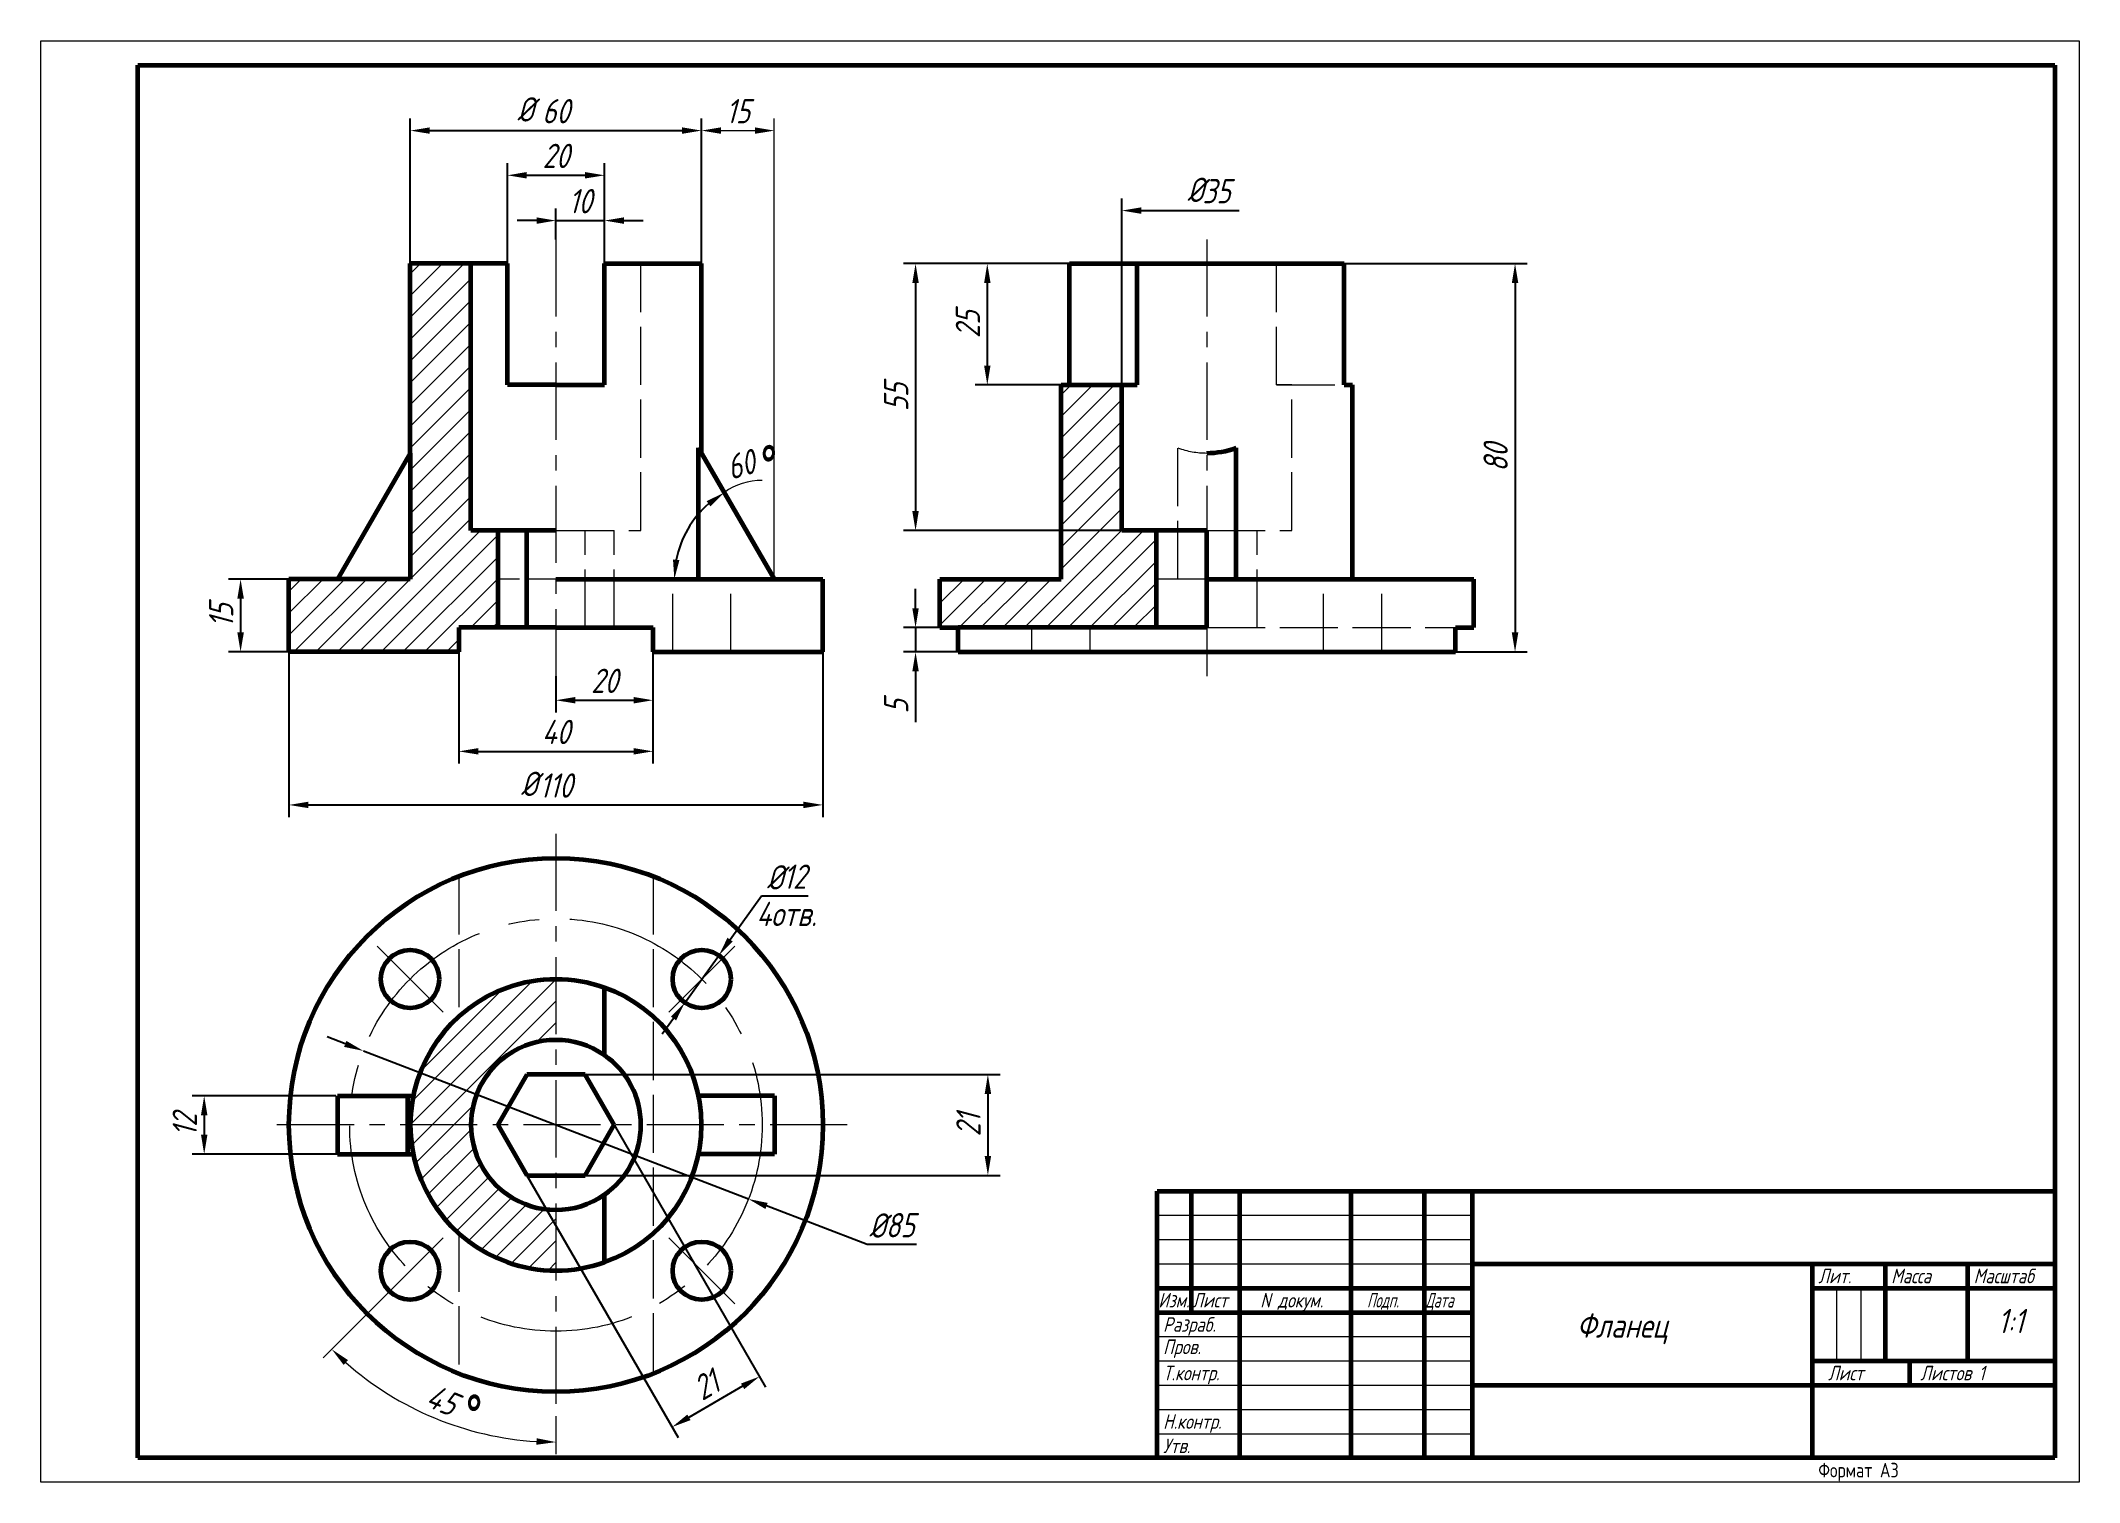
# Model space of a CAD drawing. Header units: millimetres. Extents: x 0 to 420, y 0 to 297.
import ezdxf

# ---------------------------------------------------------------- set-up
doc = ezdxf.new("R2010")
doc.units = ezdxf.units.MM
doc.linetypes.add('ACAD_ISO02W100', pattern=[15, 12, -3])
doc.linetypes.add('осевая', pattern=[50.8, 31.75, -6.35, 6.35, -6.35])
doc.layers.get('0').update_dxf_attribs({"lineweight": 15})
for name, color, linetype, lineweight in [('Осевая', 7, 'осевая', 15), ('Основная', 7, 'Continuous', 60), ('Пунктир', 7, 'ACAD_ISO02W100', 15), ('Размерная', 7, 'Continuous', 18), ('Техт', 7, 'Continuous', 18), ('Штриховка', 7, 'Continuous', 18)]:
    doc.layers.add(name, color=color, linetype=linetype, lineweight=lineweight)
doc.styles.add('ESKD', font='Eskd2__1.ttf', dxfattribs={"oblique": 15, "height": 4})
doc.styles.get("Standard").update_dxf_attribs({"font": 'GOST_ANT.TTF', "oblique": 15, "height": 5})
doc.dimstyles.new('ESKD', dxfattribs={"dimtxt": 4, "dimasz": 4, "dimexe": 2.5, "dimexo": 0, "dimgap": 1.5, "dimtad": 3, "dimdec": 3, "dimdsep": 46, "dimtxsty": 'Standard', "dimcen": 1.5, "dimdle": 1.25, "dimclrd": 256, "dimclre": 256, "dimclrt": 256, "dimazin": 2, "dimtfac": 0.766667, "dimtdec": 3, "dimtmove": 0, "dimatfit": 0, "dimtvp": 1.5, "dimtolj": 1, "dimtzin": 0, "dimlwd": -1, "dimlwe": -1, "dimarcsym": 0})
doc.dimstyles.get("Standard").update_dxf_attribs({"dimtxt": 4, "dimasz": 4, "dimexe": 2.5, "dimexo": 0, "dimgap": 1.5, "dimtad": 1, "dimdec": 4, "dimtxsty": 'Standard', "dimcen": 0, "dimdle": 1.25, "dimadec": 4, "dimazin": 2, "dimtfac": 0.766667, "dimtdec": 4, "dimtmove": 0, "dimatfit": 3, "dimtvp": 1.5, "dimtolj": 1, "dimtzin": 0, "dimarcsym": 0})

# ---------------------------------------------------------------- blocks, each defined once
blk = doc.blocks.new('*D2')
at = {"layer": 'DEFPOINTS', "color": 0, "transparency": 16777216}
for p in [(60.78, 79.62), (33.67, 67.62), (61.14, 67.62)]:
    blk.add_point(p, dxfattribs=at)
at = {"layer": 'Размерная', "color": 0, "lineweight": -2, "transparency": 16777216}
for p, q in [((60.78, 79.62), (31.17, 79.62)), ((33.67, 75.62), (33.67, 71.62)), ((61.14, 67.62), (31.17, 67.62))]:
    blk.add_line(p, q, dxfattribs=at)
at = {"layer": 'Размерная', "color": 0, "transparency": 16777216}
for points in [[(33.01, 75.62), (34.34, 75.62), (33.67, 79.62)], [(33.01, 71.62), (34.34, 71.62), (33.67, 67.62)]]:
    blk.add_solid(points, dxfattribs=at)
at = {"layer": 'Размерная', "color": 0, "transparency": 16777216, "insert": (29.67, 73.62), "char_height": 5, "attachment_point": 5, "rotation": 90}
blk.add_mtext('\\A1;12', dxfattribs=at)
blk = doc.blocks.new('*D3')
at = {"layer": 'DEFPOINTS', "color": 0, "transparency": 16777216}
for p in [(139.7, 108.54), (132.69, 98.8)]:
    blk.add_point(p, dxfattribs=at)
at = {"layer": 'Размерная', "color": 0, "lineweight": -2, "transparency": 16777216}
for p, q in [((148.49, 120.77), (142.03, 111.79)), ((158.14, 120.77), (148.49, 120.77)), ((132.69, 98.8), (139.7, 108.54)), ((130.36, 95.55), (128.02, 92.3))]:
    blk.add_line(p, q, dxfattribs=at)
at = {"layer": 'Размерная', "color": 0, "transparency": 16777216}
for points in [[(141.49, 112.18), (142.57, 111.4), (139.7, 108.54)], [(129.82, 95.94), (130.9, 95.16), (132.69, 98.8)]]:
    blk.add_solid(points, dxfattribs=at)
at = {"layer": 'Размерная', "color": 0, "transparency": 16777216, "insert": (154.06, 124.77), "char_height": 5, "attachment_point": 5}
blk.add_mtext('\\A1; 12', dxfattribs=at)
blk = doc.blocks.new('*D4')
at = {"layer": 'DEFPOINTS', "color": 0, "transparency": 16777216}
for p in [(66.48, 88.87), (145.81, 58.36)]:
    blk.add_point(p, dxfattribs=at)
at = {"layer": 'Размерная', "color": 0, "lineweight": -2, "transparency": 16777216}
for p, q in [((62.74, 90.31), (59.01, 91.74)), ((66.48, 88.87), (145.81, 58.36)), ((170.25, 48.96), (149.54, 56.92)), ((180.41, 48.96), (170.25, 48.96))]:
    blk.add_line(p, q, dxfattribs=at)
at = {"layer": 'Размерная', "color": 0, "transparency": 16777216}
for points in [[(62.98, 90.93), (62.5, 89.69), (66.48, 88.87)], [(149.78, 57.55), (149.3, 56.3), (145.81, 58.36)]]:
    blk.add_solid(points, dxfattribs=at)
at = {"layer": 'Размерная', "color": 0, "transparency": 16777216, "insert": (177.06, 52.96), "char_height": 5, "attachment_point": 5}
blk.add_mtext('\\A1;85', dxfattribs=at)
blk = doc.blocks.new('*D5')
at = {"layer": 'DEFPOINTS', "color": 0, "transparency": 16777216}
for p in [(86.14, 171.08), (126.14, 171.08), (126.14, 150.59)]:
    blk.add_point(p, dxfattribs=at)
at = {"layer": 'Размерная', "color": 0, "lineweight": -2, "transparency": 16777216}
for p, q in [((86.14, 171.08), (86.14, 148.09)), ((126.14, 171.08), (126.14, 148.09)), ((90.14, 150.59), (122.14, 150.59))]:
    blk.add_line(p, q, dxfattribs=at)
at = {"layer": 'Размерная', "color": 0, "transparency": 16777216}
for points in [[(90.14, 151.26), (90.14, 149.93), (86.14, 150.59)], [(122.14, 151.26), (122.14, 149.93), (126.14, 150.59)]]:
    blk.add_solid(points, dxfattribs=at)
at = {"layer": 'Размерная', "color": 0, "transparency": 16777216, "insert": (106.14, 154.59), "char_height": 5, "attachment_point": 5}
blk.add_mtext('\\A1;40', dxfattribs=at)
blk = doc.blocks.new('*D6')
at = {"layer": 'DEFPOINTS', "color": 0, "transparency": 16777216}
for p in [(126.14, 171.08), (106.14, 166.08), (126.14, 161.12)]:
    blk.add_point(p, dxfattribs=at)
at = {"layer": 'Размерная', "color": 0, "lineweight": -2, "transparency": 16777216}
for p, q in [((126.14, 171.08), (126.14, 158.62)), ((106.14, 166.08), (106.14, 158.62)), ((110.14, 161.12), (122.14, 161.12))]:
    blk.add_line(p, q, dxfattribs=at)
at = {"layer": 'Размерная', "color": 0, "transparency": 16777216}
for points in [[(110.14, 161.79), (110.14, 160.46), (106.14, 161.12)], [(122.14, 161.79), (122.14, 160.46), (126.14, 161.12)]]:
    blk.add_solid(points, dxfattribs=at)
at = {"layer": 'Размерная', "color": 0, "transparency": 16777216, "insert": (116.14, 165.12), "char_height": 5, "attachment_point": 5}
blk.add_mtext('\\A1;20', dxfattribs=at)
blk = doc.blocks.new('*D7')
at = {"layer": 'DEFPOINTS', "color": 0, "transparency": 16777216}
for p in [(185.26, 176.08), (180.24, 171.08), (189.03, 171.08)]:
    blk.add_point(p, dxfattribs=at)
at = {"layer": 'Размерная', "color": 0, "lineweight": -2, "transparency": 16777216}
for p, q in [((180.24, 180.08), (180.24, 184.08)), ((185.26, 176.08), (177.74, 176.08)), ((180.24, 176.08), (180.24, 171.08)), ((189.03, 171.08), (177.74, 171.08)), ((180.24, 167.08), (180.24, 156.6))]:
    blk.add_line(p, q, dxfattribs=at)
at = {"layer": 'Размерная', "color": 0, "transparency": 16777216}
for points in [[(179.57, 180.08), (180.9, 180.08), (180.24, 176.08)], [(179.57, 167.08), (180.9, 167.08), (180.24, 171.08)]]:
    blk.add_solid(points, dxfattribs=at)
at = {"layer": 'Размерная', "color": 0, "transparency": 16777216, "insert": (176.24, 159.84), "char_height": 5, "attachment_point": 5, "rotation": 90}
blk.add_mtext('\\A1;5', dxfattribs=at)
blk = doc.blocks.new('*D8')
at = {"layer": 'DEFPOINTS', "color": 0, "transparency": 16777216}
for p in [(51.14, 171.08), (161.14, 171.08), (161.14, 139.55)]:
    blk.add_point(p, dxfattribs=at)
at = {"layer": 'Размерная', "color": 0, "lineweight": -2, "transparency": 16777216}
for p, q in [((51.14, 171.08), (51.14, 137.05)), ((161.14, 171.08), (161.14, 137.05)), ((55.14, 139.55), (157.14, 139.55))]:
    blk.add_line(p, q, dxfattribs=at)
at = {"layer": 'Размерная', "color": 0, "transparency": 16777216}
for points in [[(55.14, 140.22), (55.14, 138.89), (51.14, 139.55)], [(157.14, 140.22), (157.14, 138.89), (161.14, 139.55)]]:
    blk.add_solid(points, dxfattribs=at)
at = {"layer": 'Размерная', "color": 0, "transparency": 16777216, "insert": (106.14, 143.55), "char_height": 5, "attachment_point": 5}
blk.add_mtext('\\A1;110', dxfattribs=at)
blk = doc.blocks.new('*D9')
at = {"layer": 'DEFPOINTS', "color": 0, "transparency": 16777216}
for p in [(51.14, 186.08), (41.17, 171.08), (51.14, 171.08)]:
    blk.add_point(p, dxfattribs=at)
at = {"layer": 'Размерная', "color": 0, "lineweight": -2, "transparency": 16777216}
for p, q in [((51.14, 186.08), (38.67, 186.08)), ((41.17, 182.08), (41.17, 175.08)), ((51.14, 171.08), (38.67, 171.08))]:
    blk.add_line(p, q, dxfattribs=at)
at = {"layer": 'Размерная', "color": 0, "transparency": 16777216}
for points in [[(40.51, 182.08), (41.84, 182.08), (41.17, 186.08)], [(40.51, 175.08), (41.84, 175.08), (41.17, 171.08)]]:
    blk.add_solid(points, dxfattribs=at)
at = {"layer": 'Размерная', "color": 0, "transparency": 16777216, "insert": (37.17, 178.58), "char_height": 5, "attachment_point": 5, "rotation": 90}
blk.add_mtext('\\A1;15', dxfattribs=at)
blk = doc.blocks.new('*D10')
at = {"layer": 'DEFPOINTS', "color": 0, "transparency": 16777216}
for p in [(268.55, 251.08), (291.5, 171.08), (303.76, 171.08)]:
    blk.add_point(p, dxfattribs=at)
at = {"layer": 'Размерная', "color": 0, "lineweight": -2, "transparency": 16777216}
for p, q in [((268.55, 251.08), (306.26, 251.08)), ((303.76, 247.08), (303.76, 175.08)), ((291.5, 171.08), (306.26, 171.08))]:
    blk.add_line(p, q, dxfattribs=at)
at = {"layer": 'Размерная', "color": 0, "transparency": 16777216}
for points in [[(303.09, 247.08), (304.43, 247.08), (303.76, 251.08)], [(303.09, 175.08), (304.43, 175.08), (303.76, 171.08)]]:
    blk.add_solid(points, dxfattribs=at)
at = {"layer": 'Размерная', "color": 0, "transparency": 16777216, "insert": (299.76, 211.08), "char_height": 5, "attachment_point": 5, "rotation": 90}
blk.add_mtext('\\A1;80', dxfattribs=at)
blk = doc.blocks.new('*D11')
at = {"layer": 'DEFPOINTS', "color": 0, "transparency": 16777216}
for p in [(211.98, 251.08), (180.24, 196.08), (222.76, 196.08)]:
    blk.add_point(p, dxfattribs=at)
at = {"layer": 'Размерная', "color": 0, "lineweight": -2, "transparency": 16777216}
for p, q in [((211.98, 251.08), (177.74, 251.08)), ((180.24, 247.08), (180.24, 200.08)), ((222.76, 196.08), (177.74, 196.08))]:
    blk.add_line(p, q, dxfattribs=at)
at = {"layer": 'Размерная', "color": 0, "transparency": 16777216}
for points in [[(179.57, 247.08), (180.9, 247.08), (180.24, 251.08)], [(179.57, 200.08), (180.9, 200.08), (180.24, 196.08)]]:
    blk.add_solid(points, dxfattribs=at)
at = {"layer": 'Размерная', "color": 0, "transparency": 16777216, "insert": (176.24, 223.58), "char_height": 5, "attachment_point": 5, "rotation": 90}
blk.add_mtext('\\A1;55', dxfattribs=at)
blk = doc.blocks.new('*D12')
at = {"layer": 'DEFPOINTS', "color": 0, "transparency": 16777216}
for p in [(211.98, 251.08), (195.02, 226.08), (210.26, 226.08)]:
    blk.add_point(p, dxfattribs=at)
at = {"layer": 'Размерная', "color": 0, "lineweight": -2, "transparency": 16777216}
for p, q in [((211.98, 251.08), (192.52, 251.08)), ((195.02, 247.08), (195.02, 230.08)), ((210.26, 226.08), (192.52, 226.08))]:
    blk.add_line(p, q, dxfattribs=at)
at = {"layer": 'Размерная', "color": 0, "transparency": 16777216}
for points in [[(194.36, 247.08), (195.69, 247.08), (195.02, 251.08)], [(194.36, 230.08), (195.69, 230.08), (195.02, 226.08)]]:
    blk.add_solid(points, dxfattribs=at)
at = {"layer": 'Размерная', "color": 0, "transparency": 16777216, "insert": (191.02, 238.58), "char_height": 5, "attachment_point": 5, "rotation": 90}
blk.add_mtext('\\A1;25', dxfattribs=at)
blk = doc.blocks.new('*D13')
at = {"layer": 'DEFPOINTS', "color": 0, "transparency": 16777216}
for p in [(116.14, 269.28), (96.14, 251.08), (116.14, 251.08)]:
    blk.add_point(p, dxfattribs=at)
at = {"layer": 'Размерная', "color": 0, "lineweight": -2, "transparency": 16777216}
for p, q in [((96.14, 251.08), (96.14, 271.78)), ((100.14, 269.28), (112.14, 269.28)), ((116.14, 251.08), (116.14, 271.78))]:
    blk.add_line(p, q, dxfattribs=at)
at = {"layer": 'Размерная', "color": 0, "transparency": 16777216}
for points in [[(100.14, 269.95), (100.14, 268.62), (96.14, 269.28)], [(112.14, 269.95), (112.14, 268.62), (116.14, 269.28)]]:
    blk.add_solid(points, dxfattribs=at)
at = {"layer": 'Размерная', "color": 0, "transparency": 16777216, "insert": (106.14, 273.28), "char_height": 5, "attachment_point": 5}
blk.add_mtext('\\A1;20', dxfattribs=at)
blk = doc.blocks.new('*D14')
at = {"layer": 'DEFPOINTS', "color": 0, "transparency": 16777216}
for p in [(136.14, 278.49), (76.14, 251.08), (136.14, 251.08)]:
    blk.add_point(p, dxfattribs=at)
at = {"layer": 'Размерная', "color": 0, "lineweight": -2, "transparency": 16777216}
for p, q in [((76.14, 251.08), (76.14, 280.99)), ((80.14, 278.49), (132.14, 278.49)), ((136.14, 251.08), (136.14, 280.99))]:
    blk.add_line(p, q, dxfattribs=at)
at = {"layer": 'Размерная', "color": 0, "transparency": 16777216}
for points in [[(80.14, 279.16), (80.14, 277.83), (76.14, 278.49)], [(132.14, 279.16), (132.14, 277.83), (136.14, 278.49)]]:
    blk.add_solid(points, dxfattribs=at)
at = {"layer": 'Размерная', "color": 0, "transparency": 16777216, "insert": (106.14, 282.49), "char_height": 5, "attachment_point": 5}
blk.add_mtext('\\A1;60', dxfattribs=at)
blk = doc.blocks.new('*D15')
at = {"layer": 'DEFPOINTS', "color": 0, "transparency": 16777216}
for p in [(257.76, 262.01), (222.76, 226.08), (257.76, 226.08)]:
    blk.add_point(p, dxfattribs=at)
at = {"layer": 'Размерная', "color": 0, "lineweight": -2, "transparency": 16777216}
for p, q in [((222.76, 226.08), (222.76, 264.51)), ((226.76, 262.01), (246.93, 262.01))]:
    blk.add_line(p, q, dxfattribs=at)
at = {"layer": 'Размерная', "color": 0, "transparency": 16777216}
blk.add_solid([(226.76, 262.68), (226.76, 261.34), (222.76, 262.01)], dxfattribs=at)
at = {"layer": 'Размерная', "color": 0, "transparency": 16777216, "insert": (242.26, 266.01), "char_height": 5, "attachment_point": 5}
blk.add_mtext('\\A1;35', dxfattribs=at)
blk = doc.blocks.new('_None')
blk = doc.blocks.new('*D16')
at = {"layer": 'DEFPOINTS', "color": 0, "transparency": 16777216}
for p in [(116.14, 259.95), (106.14, 256.08), (116.14, 251.08)]:
    blk.add_point(p, dxfattribs=at)
at = {"layer": 'Размерная', "color": 0, "lineweight": -2, "transparency": 16777216}
for p, q in [((106.14, 256.08), (106.14, 262.45)), ((116.14, 251.08), (116.14, 262.45)), ((102.14, 259.95), (98.14, 259.95)), ((106.14, 259.95), (116.14, 259.95)), ((120.14, 259.95), (124.14, 259.95))]:
    blk.add_line(p, q, dxfattribs=at)
at = {"layer": 'Размерная', "color": 0, "transparency": 16777216}
for points in [[(102.14, 260.61), (102.14, 259.28), (106.14, 259.95)], [(120.14, 260.61), (120.14, 259.28), (116.14, 259.95)]]:
    blk.add_solid(points, dxfattribs=at)
at = {"layer": 'Размерная', "color": 0, "transparency": 16777216, "insert": (111.14, 263.95), "char_height": 5, "attachment_point": 5}
blk.add_mtext('\\A1;10', dxfattribs=at)
blk = doc.blocks.new('*D17')
at = {"layer": 'DEFPOINTS', "color": 0, "transparency": 16777216}
for p in [(112.14, 84.01), (112.14, 63.22), (195.14, 63.22)]:
    blk.add_point(p, dxfattribs=at)
at = {"layer": 'Размерная', "color": 0, "lineweight": -2, "transparency": 16777216}
for p, q in [((112.14, 84.01), (197.64, 84.01)), ((195.14, 80.01), (195.14, 67.22)), ((112.14, 63.22), (197.64, 63.22))]:
    blk.add_line(p, q, dxfattribs=at)
at = {"layer": 'Размерная', "color": 0, "transparency": 16777216}
for points in [[(194.48, 80.01), (195.81, 80.01), (195.14, 84.01)], [(194.48, 67.22), (195.81, 67.22), (195.14, 63.22)]]:
    blk.add_solid(points, dxfattribs=at)
at = {"layer": 'Размерная', "color": 0, "transparency": 16777216, "insert": (191.14, 73.62), "char_height": 5, "attachment_point": 5, "rotation": 90}
blk.add_mtext('\\A1;21', dxfattribs=at)
blk = doc.blocks.new('*D18')
at = {"layer": 'DEFPOINTS', "color": 0, "transparency": 16777216}
for p in [(118.14, 73.62), (100.14, 63.22), (130.08, 11.37)]:
    blk.add_point(p, dxfattribs=at)
at = {"layer": 'Размерная', "color": 0, "lineweight": -2, "transparency": 16777216}
for p, q in [((118.14, 73.62), (149.33, 19.6)), ((100.14, 63.22), (131.33, 9.21)), ((144.61, 19.77), (133.54, 13.37))]:
    blk.add_line(p, q, dxfattribs=at)
at = {"layer": 'Размерная', "color": 0, "transparency": 16777216}
for points in [[(144.28, 20.34), (144.95, 19.19), (148.08, 21.77)], [(133.21, 13.95), (133.88, 12.8), (130.08, 11.37)]]:
    blk.add_solid(points, dxfattribs=at)
at = {"layer": 'Размерная', "color": 0, "transparency": 16777216, "insert": (137.08, 20.03), "char_height": 5, "attachment_point": 5, "rotation": 30}
blk.add_mtext('\\A1;21', dxfattribs=at)
blk = doc.blocks.new('*D19')
at = {"layer": 'DEFPOINTS', "color": 0, "transparency": 16777216}
for p in [(135.54, 213.11), (131.78, 193.13), (106.14, 186.08), (151.14, 186.08), (161.14, 186.08)]:
    blk.add_point(p, dxfattribs=at)
at = {"layer": 'Размерная', "color": 0, "lineweight": -2, "transparency": 16777216}
blk.add_arc((151.14, 186.08), 20.6, 131.1409, 168.8591, dxfattribs=at)
at = {"layer": 'Размерная', "color": 0, "transparency": 16777216}
for points in [[(137.2, 202.14), (137.98, 201.05), (140.84, 203.92)], [(131.59, 190), (130.26, 190.13), (130.54, 186.08)]]:
    blk.add_solid(points, dxfattribs=at)
at = {"layer": 'Размерная', "color": 0, "transparency": 16777216, "insert": (144.2, 209.68), "char_height": 5, "attachment_point": 5, "rotation": 16.3894}
blk.add_mtext('\\A1;60', dxfattribs=at)
blk = doc.blocks.new('*D20')
at = {"layer": 'DEFPOINTS', "color": 0, "transparency": 16777216}
for p in [(151.14, 278.49), (136.14, 212.06), (151.14, 186.08)]:
    blk.add_point(p, dxfattribs=at)
at = {"layer": 'Размерная', "transparency": 16777216}
for p, q in [((136.14, 212.06), (136.14, 280.99)), ((140.14, 278.49), (147.14, 278.49)), ((151.14, 186.08), (151.14, 280.99))]:
    blk.add_line(p, q, dxfattribs=at)
for points in [[(140.14, 279.16), (140.14, 277.83), (136.14, 278.49)], [(147.14, 279.16), (147.14, 277.83), (151.14, 278.49)]]:
    blk.add_solid(points, dxfattribs=at)
at = {"layer": 'Размерная', "transparency": 16777216, "insert": (143.64, 282.49), "char_height": 5, "attachment_point": 5}
blk.add_mtext('\\A1;15', dxfattribs=at)
blk = doc.blocks.new('*D21')
at = {"layer": 'DEFPOINTS', "color": 0, "transparency": 16777216}
for p in [(106.14, 133.62), (82.9, 50.37), (69.28, 36.75), (73.47, 17.02), (106.14, 13.62)]:
    blk.add_point(p, dxfattribs=at)
at = {"layer": 'Размерная', "transparency": 16777216}
for p, q in [((69.28, 36.75), (58.17, 25.64)), ((106.14, 13.62), (106.14, 5.77))]:
    blk.add_line(p, q, dxfattribs=at)
blk.add_arc((106.14, 73.62), 65.35, 228.5077, 266.4923, dxfattribs=at)
for points in [[(62.39, 24.18), (63.31, 25.15), (59.94, 27.41)], [(102.17, 9.06), (102.12, 7.72), (106.14, 8.27)]]:
    blk.add_solid(points, dxfattribs=at)
at = {"layer": 'Размерная', "transparency": 16777216, "insert": (82.67, 16.94), "char_height": 5, "attachment_point": 5, "rotation": 337.5}
blk.add_mtext('\\A1;45', dxfattribs=at)

msp = doc.modelspace()

# ---------------------------------------------------------------- hatches: boundary and pattern name
at = {"layer": 'Штриховка'}
h = msp.add_hatch(dxfattribs=at)
h.set_pattern_fill('ANSI31', color=256, style=0)
h.set_pattern_definition([(45, (380.4005, -3.568), (-2.245064, 2.245064), [])])
h.paths.add_polyline_path([(94.14339, 176.08012), (94.14339, 186.08012), (82.09135, 186.08012), (82.09135, 171.08012), (86.14339, 171.08012), (86.14339, 176.08012)], flags=17)
h.paths.add_polyline_path([(88.64339, 251.08012), (76.14339, 251.08012), (76.14339, 212.06088), (76.14339, 186.08012), (70.09135, 186.08012), (70.09135, 171.08012), (82.09135, 171.08012), (82.09135, 186.08012), (94.14339, 186.08012), (94.14339, 196.08012), (88.64339, 196.08012)])
h.paths.add_polyline_path([(70.09135, 186.08012), (61.14339, 186.08012), (51.14339, 186.08012), (51.14339, 171.08012), (70.09135, 171.08012)])
at = {"layer": 'Штриховка', "ltscale": 10}
h = msp.add_hatch(dxfattribs=at)
h.set_pattern_fill('ANSI31', color=256, style=0)
h.set_pattern_definition([(45, (383.324, -2.494), (-2.245064, 2.245064), [])])
h.paths.add_polyline_path([(229.87235, 196.08012), (222.76465, 196.08012), (222.76465, 226.08012), (210.26465, 226.08012), (210.26465, 186.08012), (229.87235, 186.08012)])
h.paths.add_polyline_path([(229.87235, 186.08012), (216.21261, 186.08012), (216.21261, 176.08012), (229.87235, 176.08012)])
h.paths.add_polyline_path([(216.21261, 186.08012), (210.26465, 186.08012), (204.21261, 186.08012), (204.21261, 176.08012), (216.21261, 176.08012)])
h.paths.add_polyline_path([(204.21261, 186.08012), (185.26465, 186.08012), (185.26465, 176.08012), (204.21261, 176.08012)])
at = {"layer": 'Штриховка'}
h = msp.add_hatch(dxfattribs=at)
h.set_pattern_fill('ANSI31', color=256, style=0)
h.set_pattern_definition([(45, (0, -6.9943), (-2.245064, 2.245064), [])])
h.paths.add_polyline_path([(106.14339, 103.61606, 0.085164233), (96.14339, 101.90033, 0.097782558), (86.14339, 95.97674), (86.14339, 73.61606), (88.64339, 73.61606, -0.245392684), (96.14339, 87.97746, -0.153244359), (106.14339, 91.11606)])
h.paths.add_polyline_path([(86.14339, 95.97674, 0.213421765), (76.14339, 73.61606), (86.14339, 73.61606)])
h.paths.add_polyline_path([(86.14339, 73.61606), (76.14339, 73.61606, 0.213421765), (86.14339, 51.25538)])
h.paths.add_polyline_path([(96.14339, 59.25465, -0.245392684), (88.64339, 73.61606), (86.14339, 73.61606), (86.14339, 51.25538, 0.097782558), (96.14339, 45.33178, 0.085164233), (106.14339, 43.61606), (106.14339, 56.11606, -0.153244359)])

# ---------------------------------------------------------------- linework, layer by layer
for p, q in [((0, 297), (420, 297)), ((0, 0), (0, 297)), ((0, 297), (210, 297)), ((210, 297), (420, 297)), ((420, 297), (420, 0)), ((230, 55), (295, 55)), ((230, 50), (295, 50)), ((230, 45), (295, 45)), ((370, 40), (370, 25)), ((370, 40), (370, 25)), ((375, 40), (375, 25)), ((375, 40), (375, 25)), ((230, 30), (295, 30)), ((230, 25), (295, 25)), ((230, 20), (295, 20)), ((230, 15), (295, 15)), ((230, 10), (295, 10)), ((420, 0), (0, 0))]:
    msp.add_line(p, q)
at = {"layer": 'Осевая', "ltscale": 0.5}
for p, q in [((106.14339, 256.08012), (106.14339, 166.08012)), ((240.26465, 256.08012), (240.26465, 166.08012)), ((106.14339, 133.61606), (106.14339, 13.61606)), ((166.14339, 73.61606), (46.14339, 73.61606))]:
    msp.add_line(p, q, dxfattribs=at)
at = {"layer": 'Осевая'}
for p, q in [((69.28165, 110.4778), (82.90105, 96.85839)), ((143.00513, 110.4778), (129.38573, 96.85839)), ((69.28165, 36.75432), (82.90105, 50.37372)), ((143.00513, 36.75432), (129.38573, 50.37372))]:
    msp.add_line(p, q, dxfattribs=at)
msp.add_circle((106.14339, 73.61606), 42.5, dxfattribs=at)
at = {"layer": 'Основная', "ltscale": 10}
for p, q in [((20, 5), (20, 292)), ((20, 292), (415, 292)), ((415, 292), (415, 5)), ((240.26465, 196.08012), (222.76465, 196.08012)), ((240.26465, 176.08012), (189.0299, 176.08012)), ((230, 5), (230, 60)), ((230, 60), (415, 60)), ((237, 60), (237, 35)), ((247, 60), (247, 5)), ((270, 5), (270, 60)), ((285, 60), (285, 5)), ((295, 5), (295, 60)), ((295, 45), (415, 45)), ((365, 45), (365, 5)), ((380, 45), (380, 25)), ((397, 45), (397, 25)), ((230, 40), (295, 40)), ((365, 40), (415, 40)), ((230, 35), (295, 35)), ((365, 25), (415, 25)), ((385, 24.96385), (385, 19.96385)), ((295, 20), (415, 20)), ((415, 5), (20, 5))]:
    msp.add_line(p, q, dxfattribs=at)
at = {"layer": 'Основная'}
for p, q in [((76.14339, 212.06088), (76.14339, 251.08012)), ((88.64339, 251.08012), (76.14339, 251.08012)), ((96.14339, 251.08012), (88.64339, 251.08012)), ((88.64339, 196.08012), (88.64339, 251.08012)), ((96.14339, 226.08012), (96.14339, 251.08012)), ((116.14339, 251.08012), (136.14339, 251.08012)), ((116.14339, 226.08012), (116.14339, 251.08012)), ((136.14339, 212.06088), (136.14339, 251.08012)), ((211.98038, 251.08012), (268.54892, 251.08012)), ((211.98038, 226.08012), (211.98038, 251.08012)), ((225.90325, 226.08012), (225.90325, 251.08012)), ((268.54892, 226.08012), (268.54892, 251.08012)), ((106.14339, 226.08012), (96.14339, 226.08012)), ((106.14339, 226.08012), (116.14339, 226.08012)), ((210.26465, 186.08012), (210.26465, 226.08012)), ((210.26465, 226.08012), (211.98038, 226.08012)), ((211.98038, 226.08012), (225.90325, 226.08012)), ((222.76465, 196.08012), (222.76465, 226.08012)), ((268.54892, 226.08012), (270.26465, 226.08012)), ((270.26465, 186.08012), (270.26465, 226.08012)), ((76.14339, 212.06088), (61.14339, 186.08012)), ((76.14339, 212.06088), (76.14339, 186.08012)), ((135.53727, 186.08012), (135.53727, 213.11071)), ((151.14339, 186.08012), (135.53727, 213.11071)), ((246.26465, 186.08012), (246.26465, 213.11071)), ((106.14339, 196.08012), (88.64339, 196.08012)), ((94.14339, 196.08012), (94.14339, 176.08012)), ((100.14339, 176.08012), (100.14339, 196.08012)), ((229.87235, 176.08012), (229.87235, 196.08012)), ((240.26465, 176.08012), (240.26465, 196.08012)), ((51.14339, 171.08012), (51.14339, 186.08012)), ((61.14339, 186.08012), (51.14339, 186.08012)), ((76.14339, 186.08012), (61.14339, 186.08012)), ((106.14339, 186.08012), (161.14339, 186.08012)), ((161.14339, 171.08012), (161.14339, 186.08012)), ((185.26465, 176.08012), (185.26465, 186.08012)), ((185.26465, 186.08012), (210.26465, 186.08012)), ((240.26465, 186.08012), (295.26465, 186.08012)), ((295.26465, 176.08012), (295.26465, 186.08012)), ((106.14339, 176.08012), (86.14339, 176.08012)), ((86.14339, 176.08012), (86.14339, 171.08012)), ((106.14339, 176.08012), (126.14339, 176.08012)), ((126.14339, 171.08012), (126.14339, 176.08012)), ((185.26465, 176.08012), (189.0299, 176.08012)), ((189.0299, 171.08012), (189.0299, 176.08012)), ((291.49941, 171.08012), (291.49941, 176.08012)), ((291.49941, 176.08012), (295.26465, 176.08012)), ((86.14339, 171.08012), (51.14339, 171.08012)), ((126.14339, 171.08012), (161.14339, 171.08012)), ((189.0299, 171.08012), (291.49941, 171.08012)), ((116.14339, 87.97746), (116.14339, 101.90033)), ((100.14339, 84.00836), (94.14339, 73.61606)), ((112.14339, 84.00836), (100.14339, 84.00836)), ((118.14339, 73.61606), (112.14339, 84.00836)), ((61.14339, 79.61606), (76.74951, 79.61606)), ((61.14339, 79.61606), (61.14339, 67.61606)), ((75.57715, 79.61606), (75.57715, 67.61606)), ((151.14339, 79.61606), (135.53727, 79.61606)), ((151.14339, 79.61606), (151.14339, 67.61606)), ((94.14339, 73.61606), (100.14339, 63.22375)), ((112.14339, 63.22375), (118.14339, 73.61606)), ((61.14339, 67.61606), (76.74951, 67.61606)), ((151.14339, 67.61606), (135.53727, 67.61606)), ((100.14339, 63.22375), (112.14339, 63.22375)), ((116.14339, 45.33178), (116.14339, 59.25465))]:
    msp.add_line(p, q, dxfattribs=at)
for centre, radius in [((106.14339, 73.61606), 55), ((76.09135, 103.66809), 6), ((136.19543, 103.66809), 6), ((76.09135, 43.56402), 6), ((136.19543, 43.56402), 6)]:
    msp.add_circle(centre, radius, dxfattribs=at)
for radius, start, end in [(30, 109.4712206, 250.5287794), (30, 70.5287794, 109.4712206), (30, 0, 70.5287794), (17.5, 55.1500954, 124.8499046), (17.5, 124.8499046, 235.1500954), (17.5, 0, 55.1500954), (30, 289.4712206, 0), (17.5, 304.8499046, 0), (17.5, 235.1500954, 304.8499046), (30, 250.5287794, 289.4712206)]:
    msp.add_arc((106.14339, 73.61606), radius, start, end, dxfattribs=at)
msp.add_ellipse((240.26465, 264.0224), major_axis=(0, 51.96152), ratio=0.577350269, start_param=3.141592654, end_param=3.342950574, dxfattribs=at)
at = {"layer": 'Пунктир'}
for p, q in [((123.64339, 196.08012), (123.64339, 251.08012)), ((225.90325, 226.08012), (225.90325, 251.08012)), ((254.62606, 226.08012), (254.62606, 251.08012)), ((254.62606, 226.08012), (254.62606, 251.08012)), ((254.62606, 226.08012), (268.54892, 226.08012)), ((257.76465, 226.08012), (254.62606, 226.08012)), ((257.76465, 196.08012), (257.76465, 226.08012)), ((234.26465, 186.08012), (234.26465, 213.11071)), ((106.14339, 196.08012), (123.64339, 196.08012)), ((112.14339, 176.08012), (112.14339, 196.08012)), ((112.14339, 176.08012), (112.14339, 196.08012)), ((118.14339, 176.08012), (118.14339, 196.08012)), ((240.26465, 196.08012), (257.76465, 196.08012)), ((240.26465, 176.08012), (240.26465, 196.08012)), ((250.65696, 176.08012), (250.65696, 196.08012)), ((130.19543, 171.08012), (130.19543, 186.08012)), ((130.19543, 171.08012), (130.19543, 186.08012)), ((142.19543, 171.08012), (142.19543, 186.08012)), ((142.19543, 171.08012), (142.19543, 186.08012)), ((240.26465, 186.08012), (229.87235, 186.08012)), ((264.31669, 171.08012), (264.31669, 186.08012)), ((264.31669, 171.08012), (264.31669, 186.08012)), ((276.31669, 171.08012), (276.31669, 186.08012)), ((276.31669, 171.08012), (276.31669, 186.08012)), ((204.21261, 171.08012), (204.21261, 176.08012)), ((204.21261, 171.08012), (204.21261, 176.08012)), ((216.21261, 171.08012), (216.21261, 176.08012)), ((240.26465, 176.08012), (291.49941, 176.08012)), ((86.14339, 124.85081), (86.14339, 95.97674)), ((126.14339, 124.85081), (126.14339, 22.3813)), ((86.14339, 51.25538), (86.14339, 22.3813))]:
    msp.add_line(p, q, dxfattribs=at)
at = {"layer": 'Пунктир', "ltscale": 0.5}
msp.add_line((106.14339, 186.08012), (94.14339, 186.08012), dxfattribs=at)
at = {"layer": 'Пунктир'}
msp.add_ellipse((240.26465, 264.0224), major_axis=(0, 51.96152), ratio=0.577350269, start_param=2.940234733, end_param=3.141592654, dxfattribs=at)
at = {"layer": 'Размерная'}
msp.add_arc((148.41119, 193.65062), 12.76059, 88.9610072, 126.3850448, dxfattribs=at)

# ---------------------------------------------------------------- texts
at = {"layer": 'Размерная', "style": 'ESKD', "oblique": 15}
for p in [(150.1341, 204.69267), (89.39989, 9.06527)]:
    msp.add_text('°', height=8, rotation=30, dxfattribs=at).set_placement(p)
at = {"layer": 'Размерная', "ltscale": 10, "char_height": 5, "attachment_point": 5, "style": 'ESKD'}
for insert in [(99.89814, 282.85681), (237.9493, 266.28706), (100.65661, 143.88628), (151.3231, 124.62815), (172.41452, 52.89381)]:
    msp.add_mtext('\\A1;%%c', dxfattribs=dict(at, insert=insert))
at = {"layer": 'Техт', "oblique": 15}
for s, height, p in [('4отв.', 5, (147.42639, 114.58967)), ('Лит.', 3, (366.25512, 41)), ('Масса', 3, (381.25512, 41)), ('Масштаб', 3, (398.25512, 41)), ('Изм.', 3, (230.25512, 36)), ('Лист', 3, (237.25512, 36)), ('N докум.', 3, (251.25512, 36)), ('Разраб.', 3, (231.25512, 31)), ('Фланец', 5, (316.42634, 29.77889)), ('1:1', 5, (403.22734, 30.72187)), ('Пров.', 3, (231.25512, 26.39714)), ('Т.контр.', 3, (231.25512, 21)), ('Лист', 3, (368.25512, 21)), ('Листов 1', 3, (387.25512, 21)), ('Н.контр.', 3, (231.25512, 11)), ('Утв.', 3, (231.25512, 6))]:
    msp.add_text(s, height=height, dxfattribs=at).set_placement(p)
at = {"layer": 'Техт', "oblique": 15, "width": 0.8}
for s, p in [('Подп.', (273.25512, 36)), ('Дата', (285.25512, 36))]:
    msp.add_text(s, height=3, dxfattribs=at).set_placement(p)
at = {"layer": 'Техт'}
msp.add_text('Формат А3', height=3, dxfattribs=at).set_placement((366.25512, 1))

# ---------------------------------------------------------------- dimensions: what is measured, and where the dimension line sits
at = {"layer": 'Размерная'}
for base, p1, p2, dimstyle, picture, middle in [((136.14339, 278.49459), (76.14339, 251.08012), (136.14339, 251.08012), 'STANDARD', '*D14', (106.14339, 282.49459)), ((151.14339, 278.49459), (136.14339, 212.06088), (151.14339, 186.08012), 'ESKD', '*D20', (143.64339, 282.49459)), ((116.14339, 269.28393), (96.14339, 251.08012), (116.14339, 251.08012), 'STANDARD', '*D13', (106.14339, 273.28393)), ((116.14339, 259.94698), (106.14339, 256.08012), (116.14339, 251.08012), 'STANDARD', '*D16', (111.14339, 263.94698)), ((161.14339, 139.55389), (51.14339, 171.08012), (161.14339, 171.08012), 'STANDARD', '*D8', (106.14339, 143.55389)), ((126.14339, 150.59298), (86.14339, 171.08012), (126.14339, 171.08012), 'STANDARD', '*D5', (106.14339, 154.59298)), ((126.14339, 161.12466), (106.14339, 166.08012), (126.14339, 171.08012), 'STANDARD', '*D6', (116.14339, 165.12466))]:
    dim = msp.add_linear_dim(base=base, p1=p1, p2=p2, dimstyle=dimstyle, dxfattribs=at)
    dim.commit()
    dim.dimension.update_dxf_attribs({"geometry": picture, "text_midpoint": middle})
dim = msp.add_linear_dim(base=(257.76465, 262.00926), p1=(222.76465, 226.08012), p2=(257.76465, 226.08012), dimstyle='STANDARD', override={"dimblk2": 'None', "dimsah": 1, "dimse2": 1, "dimsd2": 1}, dxfattribs=at)
dim.commit()
dim.dimension.update_dxf_attribs({"geometry": '*D15', "text_midpoint": (242.26465, 266.00926)})
for base, p1, p2, picture, middle in [((180.238, 196.08012), (211.98038, 251.08012), (222.76465, 196.08012), '*D11', (176.238, 223.58012)), ((195.02415, 226.08012), (211.98038, 251.08012), (210.26465, 226.08012), '*D12', (191.02415, 238.58012)), ((303.76043, 171.08012), (268.54892, 251.08012), (291.49941, 171.08012), '*D10', (299.76043, 211.08012)), ((41.17471, 171.08012), (51.14339, 186.08012), (51.14339, 171.08012), '*D9', (37.17471, 178.58012)), ((180.238, 171.08012), (185.26465, 176.08012), (189.0299, 171.08012), '*D7', (176.238, 159.83881)), ((33.67261, 67.61606), (60.77726, 79.61606), (61.14339, 67.61606), '*D2', (29.67261, 73.61606))]:
    dim = msp.add_linear_dim(base=base, p1=p1, p2=p2, angle=90, dimstyle='STANDARD', dxfattribs=at)
    dim.commit()
    dim.dimension.update_dxf_attribs({"geometry": picture, "text_midpoint": middle})
dim = msp.add_angular_dim_2l(base=(131.78216, 193.12703), line1=((106.14339, 186.08012), (161.14339, 186.08012)), line2=((151.14339, 186.08012), (135.53727, 213.11071)), text='60', dimstyle='STANDARD', dxfattribs=at)
dim.commit()
dim.dimension.update_dxf_attribs({"geometry": '*D19', "text_midpoint": (145.32974, 205.8467), "dimtype": 162})
dim = msp.add_angular_dim_2l(base=(73.46963, 17.02344), line1=((69.28165, 36.75432), (82.90105, 50.37372)), line2=((106.14339, 133.61606), (106.14339, 13.61606)), text='45', dimstyle='ESKD', dxfattribs=at)
dim.commit()
dim.dimension.update_dxf_attribs({"geometry": '*D21', "text_midpoint": (82.66671, 16.93833)})
for p1, p2, text, picture, middle in [((132.69368, 98.79595), (139.69717, 108.54024), ' 12', '*D3', (154.06086, 120.76737)), ((66.47623, 88.87275), (145.81055, 58.35936), '85', '*D4', (177.0629, 48.95945))]:
    dim = msp.add_diameter_dim_2p(p1=p1, p2=p2, text=text, dimstyle='STANDARD', override={"dimtoh": 1}, dxfattribs=at)
    dim.commit()
    dim.dimension.update_dxf_attribs({"geometry": picture, "text_midpoint": middle, "dimtype": 163})
dim = msp.add_linear_dim(base=(195.14351, 63.22375), p1=(112.14339, 84.00836), p2=(112.14339, 63.22375), angle=90, text='21', dimstyle='STANDARD', dxfattribs=at)
dim.commit()
dim.dimension.update_dxf_attribs({"geometry": '*D17', "text_midpoint": (191.14351, 73.61606)})
dim = msp.add_aligned_dim(p1=(118.14339, 73.61606), p2=(100.14339, 63.22375), distance=59.87029, text='21', dimstyle='STANDARD', dxfattribs=at)
dim.commit()
dim.dimension.update_dxf_attribs({"geometry": '*D18', "text_midpoint": (137.07854, 20.03481)})

doc.saveas('drawing.dxf')
